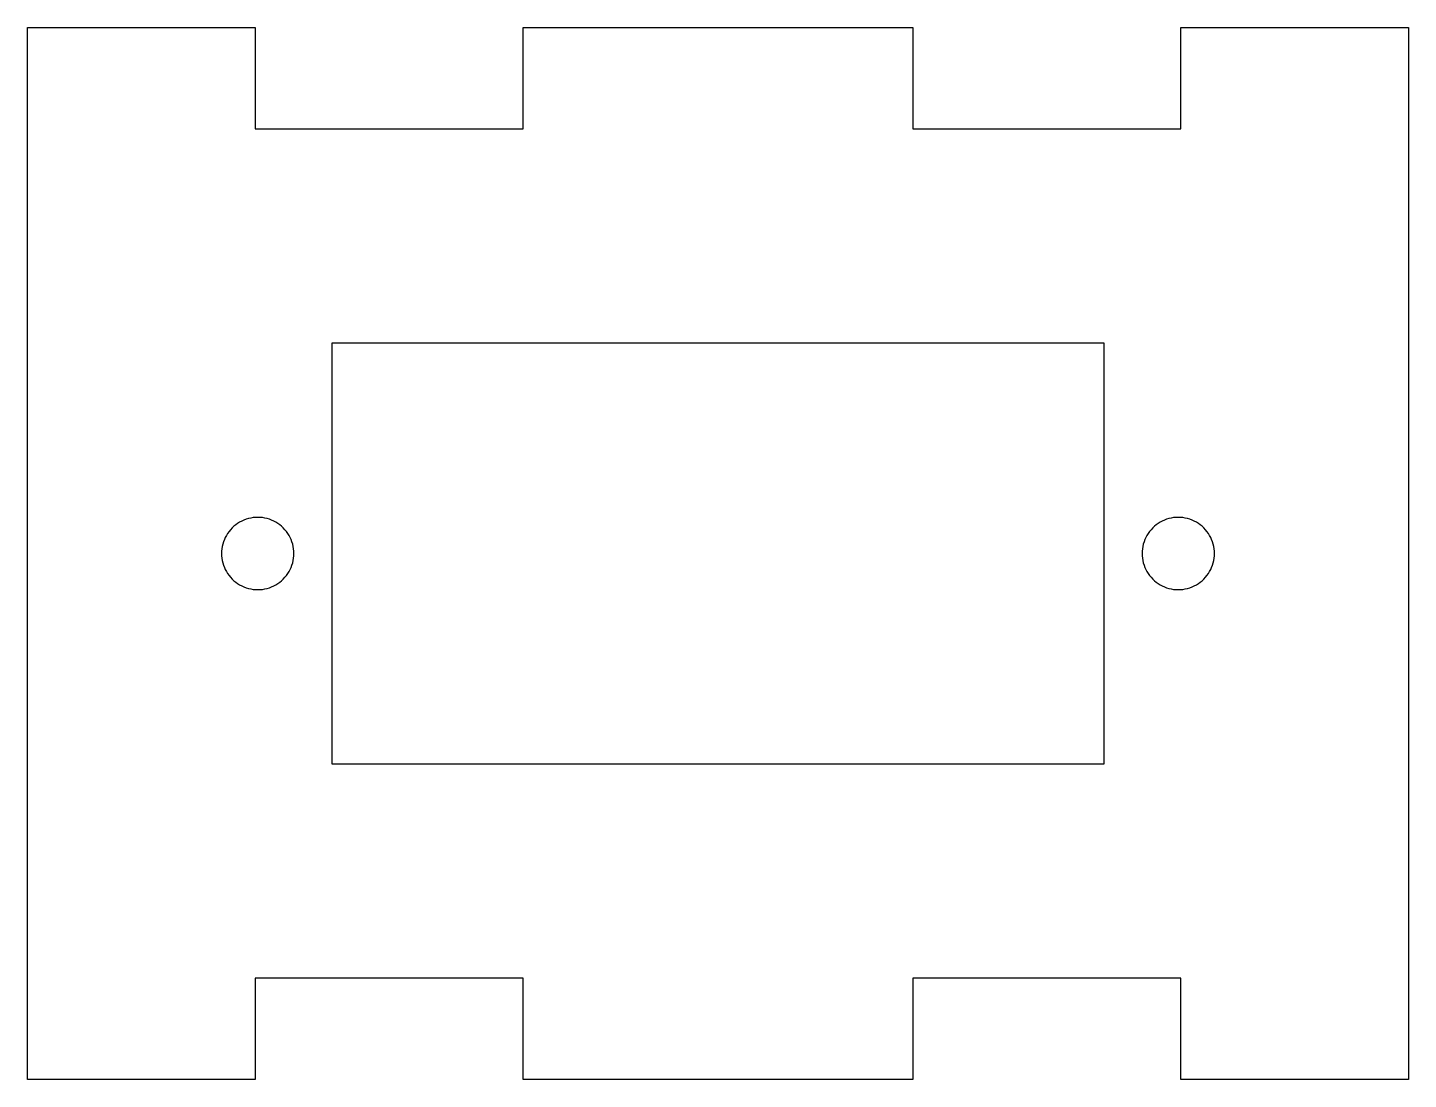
# Model space of a CAD drawing. Header units: millimetres. Extents: x 0 to 42, y 0 to 32.
import ezdxf

# ---------------------------------------------------------------- set-up
doc = ezdxf.new("R2010")
doc.units = ezdxf.units.MM

msp = doc.modelspace()

# ---------------------------------------------------------------- linework, layer by layer
for points in [[(26.925, 3.075), (26.925, 0), (15.075, 0), (15.075, 3.075), (6.925, 3.075), (6.925, 0), (0, 0), (0, 32), (6.925, 32), (6.925, 28.925), (15.075, 28.925), (15.075, 32), (26.925, 32), (26.925, 28.925), (35.075, 28.925), (35.075, 32), (42, 32), (42, 0), (35.075, 0), (35.075, 3.075)], [(9.25, 9.6), (32.75, 9.6), (32.75, 22.4), (9.25, 22.4)], [(8.016, 16.421), (7.987, 16.487), (7.953, 16.55), (7.915, 16.611), (7.873, 16.67), (7.827, 16.725), (7.778, 16.778), (7.725, 16.827), (7.67, 16.873), (7.611, 16.915), (7.55, 16.953), (7.487, 16.987), (7.421, 17.016), (7.354, 17.042), (7.285, 17.063), (7.215, 17.079), (7.144, 17.091), (7.072, 17.098), (7, 17.1), (6.928, 17.098), (6.856, 17.091), (6.785, 17.079), (6.715, 17.063), (6.646, 17.042), (6.579, 17.016), (6.513, 16.987), (6.45, 16.953), (6.389, 16.915), (6.33, 16.873), (6.275, 16.827), (6.222, 16.778), (6.173, 16.725), (6.127, 16.67), (6.085, 16.611), (6.047, 16.55), (6.013, 16.487), (5.984, 16.421), (5.958, 16.354), (5.937, 16.285), (5.921, 16.215), (5.909, 16.144), (5.902, 16.072), (5.9, 16), (5.902, 15.928), (5.909, 15.856), (5.921, 15.785), (5.937, 15.715), (5.958, 15.646), (5.984, 15.579), (6.013, 15.513), (6.047, 15.45), (6.085, 15.389), (6.127, 15.33), (6.173, 15.275), (6.222, 15.222), (6.275, 15.173), (6.33, 15.127), (6.389, 15.085), (6.45, 15.047), (6.513, 15.013), (6.579, 14.984), (6.646, 14.958), (6.715, 14.937), (6.785, 14.921), (6.856, 14.909), (6.928, 14.902), (7, 14.9), (7.072, 14.902), (7.144, 14.909), (7.215, 14.921), (7.285, 14.937), (7.354, 14.958), (7.421, 14.984), (7.487, 15.013), (7.55, 15.047), (7.611, 15.085), (7.67, 15.127), (7.725, 15.173), (7.778, 15.222), (7.827, 15.275), (7.873, 15.33), (7.915, 15.389), (7.953, 15.45), (7.987, 15.513), (8.016, 15.579), (8.042, 15.646), (8.063, 15.715), (8.079, 15.785), (8.091, 15.856), (8.098, 15.928), (8.1, 16), (8.098, 16.072), (8.091, 16.144), (8.079, 16.215), (8.063, 16.285), (8.042, 16.354)], [(36.042, 16.354), (36.016, 16.421), (35.987, 16.487), (35.953, 16.55), (35.915, 16.611), (35.873, 16.67), (35.827, 16.725), (35.778, 16.778), (35.725, 16.827), (35.67, 16.873), (35.611, 16.915), (35.55, 16.953), (35.487, 16.987), (35.421, 17.016), (35.354, 17.042), (35.285, 17.063), (35.215, 17.079), (35.144, 17.091), (35.072, 17.098), (35, 17.1), (34.928, 17.098), (34.856, 17.091), (34.785, 17.079), (34.715, 17.063), (34.646, 17.042), (34.579, 17.016), (34.513, 16.987), (34.45, 16.953), (34.389, 16.915), (34.33, 16.873), (34.275, 16.827), (34.222, 16.778), (34.173, 16.725), (34.127, 16.67), (34.085, 16.611), (34.047, 16.55), (34.013, 16.487), (33.984, 16.421), (33.958, 16.354), (33.937, 16.285), (33.921, 16.215), (33.909, 16.144), (33.902, 16.072), (33.9, 16), (33.902, 15.928), (33.909, 15.856), (33.921, 15.785), (33.937, 15.715), (33.958, 15.646), (33.984, 15.579), (34.013, 15.513), (34.047, 15.45), (34.085, 15.389), (34.127, 15.33), (34.173, 15.275), (34.222, 15.222), (34.275, 15.173), (34.33, 15.127), (34.389, 15.085), (34.45, 15.047), (34.513, 15.013), (34.579, 14.984), (34.646, 14.958), (34.715, 14.937), (34.785, 14.921), (34.856, 14.909), (34.928, 14.902), (35, 14.9), (35.072, 14.902), (35.144, 14.909), (35.215, 14.921), (35.285, 14.937), (35.354, 14.958), (35.421, 14.984), (35.487, 15.013), (35.55, 15.047), (35.611, 15.085), (35.67, 15.127), (35.725, 15.173), (35.778, 15.222), (35.827, 15.275), (35.873, 15.33), (35.915, 15.389), (35.953, 15.45), (35.987, 15.513), (36.016, 15.579), (36.042, 15.646), (36.063, 15.715), (36.079, 15.785), (36.091, 15.856), (36.098, 15.928), (36.1, 16), (36.098, 16.072), (36.091, 16.144), (36.079, 16.215), (36.063, 16.285)]]:
    msp.add_lwpolyline(points, close=True)

doc.saveas('drawing.dxf')
